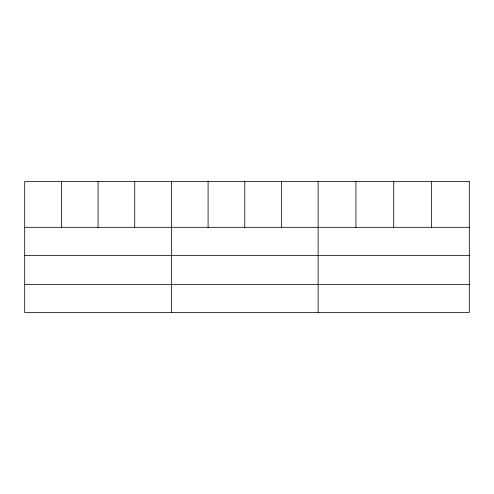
<?xml version="1.0" encoding="UTF-8"?>
<svg xmlns="http://www.w3.org/2000/svg" width="494" height="494" viewBox="0 0 494 494"><rect width="100%" height="100%" fill="white"/><g stroke="black" fill="none" stroke-linecap="round" stroke-linejoin="round"><path stroke-width="0.74" d="M24.7 227.314L469.3 227.314M24.7 255.417L469.3 255.417M24.7 284.365L469.3 284.365M431.509 181.533L431.509 227.314M393.718 181.533L393.718 227.314M355.927 181.533L355.927 227.314M318.136 181.533L318.136 312.467M281.457 181.533L281.457 227.314M244.777 181.533L244.777 227.314M208.098 181.533L208.098 227.314M171.418 181.533L171.418 312.467M134.739 181.533L134.739 227.314M98.059 181.533L98.059 227.314M61.38 181.533L61.38 227.314M469.3 181.533L24.7 181.533L24.7 312.467L469.3 312.467L469.3 181.533"/></g></svg>
